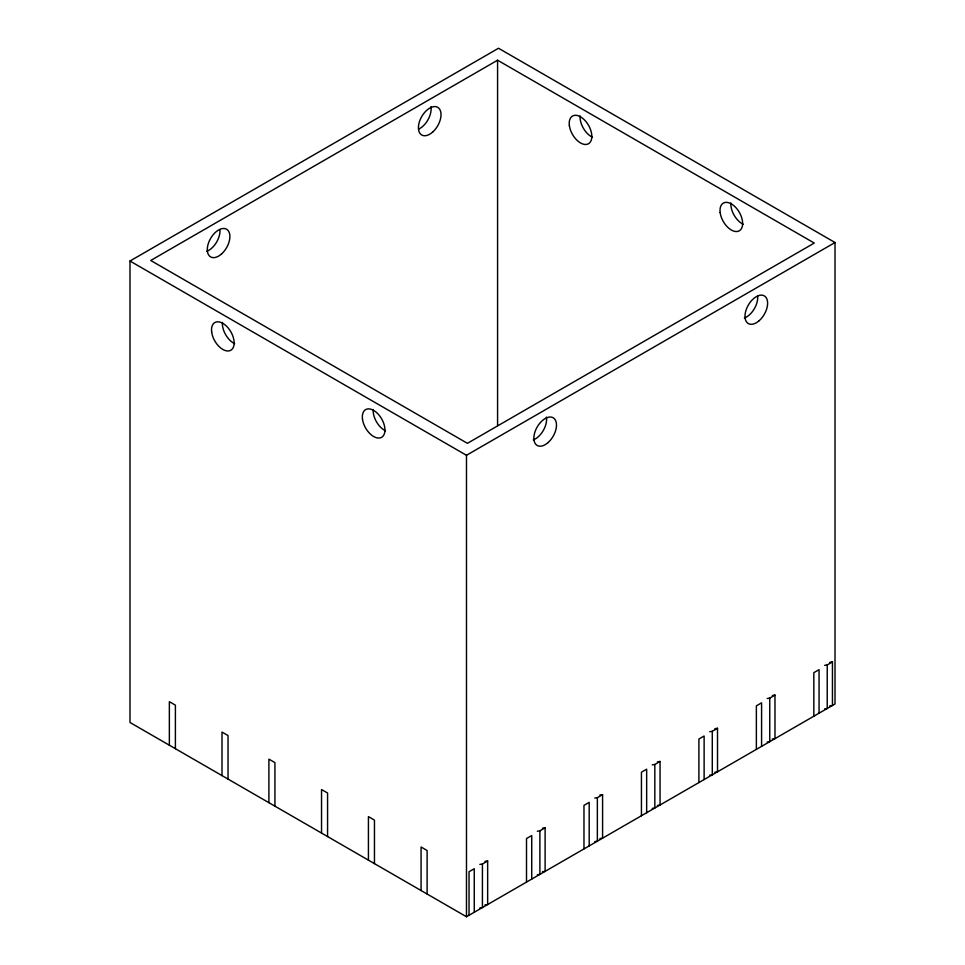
<?xml version="1.0" encoding="UTF-8"?>
<svg xmlns="http://www.w3.org/2000/svg" width="965" height="965" viewBox="0 0 965 965"><rect width="100%" height="100%" fill="white"/><g stroke="black" fill="none" stroke-linecap="round" stroke-linejoin="round"><path stroke-width="1.45" d="M129.986 261.02L498.519 48.25L835.014 242.517L835.014 703.98L466.481 916.75L129.986 722.483L129.986 261.02L466.481 455.287L835.014 242.517M497.578 60.216L150.733 260.478L467.422 443.321L814.267 243.059L497.578 60.216L497.578 425.481M479.858 864.399L482.428 864.001L487.651 860.985L487.651 904.519L485.009 904.929M537.324 831.227L539.893 830.829L545.116 827.813L545.116 871.347L542.475 871.757M594.79 798.055L597.359 797.657L602.582 794.641L602.582 838.175L599.941 838.573M652.244 764.871L654.825 764.473L660.048 761.457L660.048 804.991L657.406 805.401M709.709 731.699L712.291 731.301L717.514 728.286L717.514 771.819L714.872 772.229M767.175 698.515L769.756 698.117L774.979 695.102L774.979 738.635L772.338 739.045M824.641 665.343L827.222 664.945L832.445 661.93L832.445 705.463L829.803 705.873M829.803 662.34L832.445 661.93M772.338 695.512L774.979 695.102M824.641 708.877L827.222 708.479L827.222 664.945M714.872 728.696L717.514 728.286M767.175 742.049L769.756 741.651L769.756 698.117M657.406 761.868L660.048 761.457M709.709 775.233L712.291 774.835L712.291 731.301M599.941 795.039L602.582 794.641M652.244 808.405L654.825 808.007L654.825 764.473M542.475 828.223L545.116 827.813M594.79 841.589L597.359 841.191L597.359 797.657M485.009 861.395L487.651 860.985M537.324 874.76L539.893 874.362L539.893 830.829M479.858 907.932L482.428 907.534L482.428 864.001M819.056 713.195L819.056 669.662L813.833 672.677L813.833 716.211M761.59 746.367L761.59 702.834L756.367 705.849L756.367 749.383M704.124 779.539L704.124 736.005L698.901 739.021L698.901 782.555M646.659 812.723L646.659 769.189L641.436 772.205L641.436 815.739M589.193 845.895L589.193 802.361L583.97 805.377L583.97 848.911M531.727 879.079L531.727 835.545L526.504 838.561L526.504 882.094M474.261 912.251L474.261 868.717L469.038 871.733L469.038 915.266M466.481 455.287L466.481 916.75M427.109 894.024L427.109 850.491L421.078 847.005L421.078 890.538M374.456 863.627L374.456 820.093L368.425 816.607L368.425 860.141M327.569 836.558L327.569 793.025L321.538 789.539L321.538 833.072M274.928 806.161L274.928 762.627L268.897 759.141L268.897 802.675M228.042 779.093L228.042 735.559L222.01 732.073L222.01 775.607M175.401 748.695L175.401 705.162L169.358 701.676L169.358 745.209M592.377 137.211A15.995 9.24 60 0 1 580.098 115.945M743.183 224.278A15.995 9.24 60 0 1 730.903 203.012M430.945 106.657A15.995 9.24 -60 0 1 418.81 129.045M219.96 229.67A15.995 9.24 -60 0 1 206.631 251.383M234.688 343.721A15.995 9.24 60 0 1 222.408 322.455M385.493 430.788A15.995 9.24 60 0 1 373.214 409.522M546.407 417.109A15.995 9.24 -60 0 1 533.223 439.931M757.67 296.327A15.995 9.24 -60 0 1 744.353 318.04M211.661 331.996A15.995 9.24 60 0 0 229.959 350.645A15.995 9.24 60 0 0 226.872 326.52A15.995 9.24 60 0 0 211.661 331.996M362.466 419.063A15.995 9.24 60 0 0 380.765 437.712A15.995 9.24 60 0 0 377.677 413.587A15.995 9.24 60 0 0 362.466 419.063M548.108 442.537A15.995 9.24 -60 0 0 553.174 417.761A15.995 9.24 -60 0 0 534.248 434.54A15.995 9.24 -60 0 0 548.108 442.537M759.238 320.645A15.995 9.24 -60 0 0 764.304 295.869A15.995 9.24 -60 0 0 745.378 312.648A15.995 9.24 -60 0 0 759.238 320.645M569.35 125.486A15.995 9.24 60 0 0 587.649 144.135A15.995 9.24 60 0 0 584.561 120.01A15.995 9.24 60 0 0 569.35 125.486M720.155 212.553A15.995 9.24 60 0 0 738.454 231.202A15.995 9.24 60 0 0 735.366 207.077A15.995 9.24 60 0 0 720.155 212.553M432.646 132.096A15.995 9.24 -60 0 0 437.712 107.32A15.995 9.24 -60 0 0 418.798 124.099A15.995 9.24 -60 0 0 432.646 132.096M221.516 253.988A15.995 9.24 -60 0 0 226.582 229.212A15.995 9.24 -60 0 0 207.668 245.991A15.995 9.24 -60 0 0 221.516 253.988"/></g></svg>
